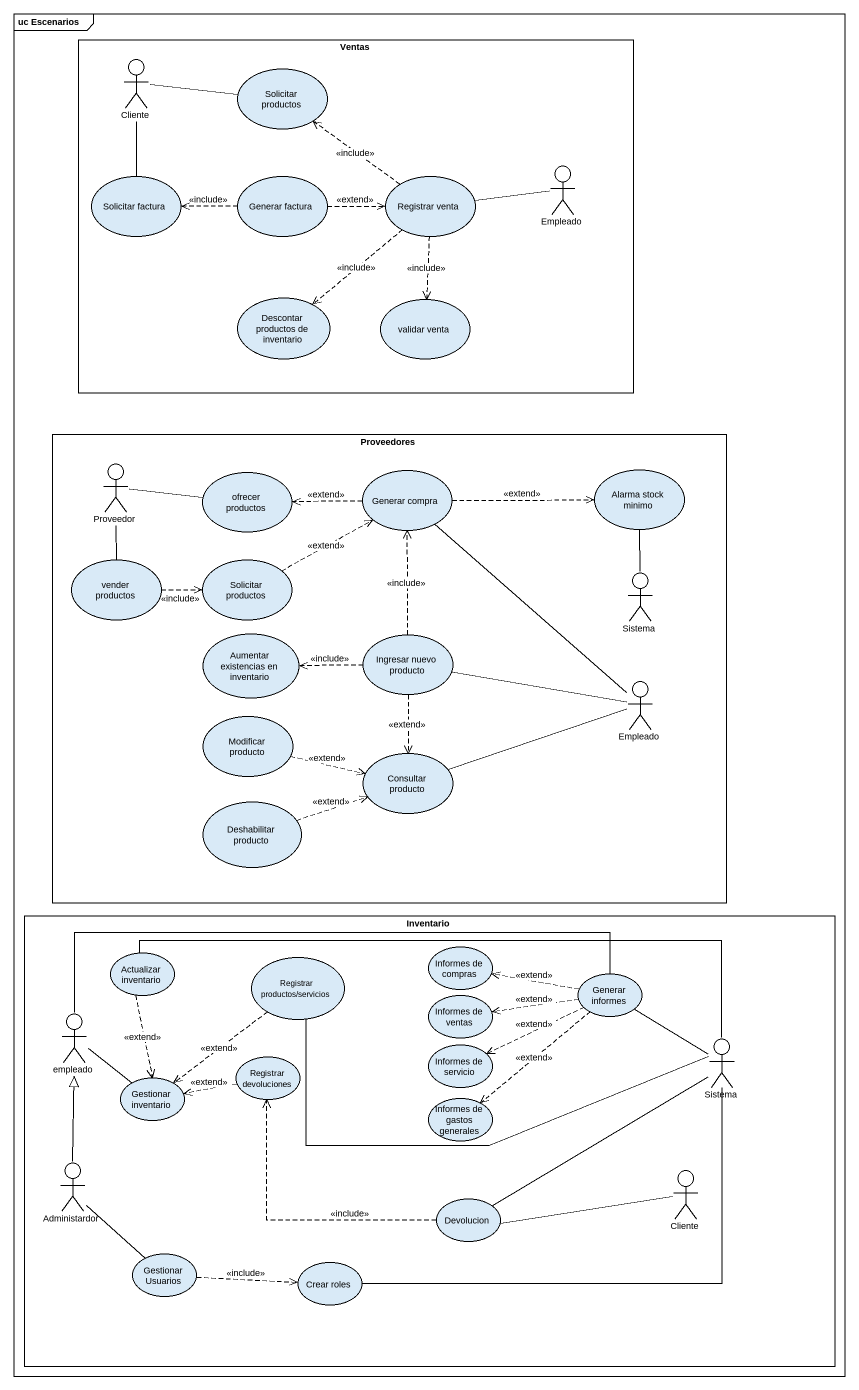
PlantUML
@startuml
mainframe uc Escenarios
rectangle Ventas {
  actor Cliente
  usecase "Solicitar productos" as Solicitar_productos
  usecase "Solicitar factura" as Solicitar_factura
  usecase "Generar factura" as Generar_factura
  usecase "Registrar venta" as Registrar_venta
  actor Empleado
  usecase "Descontar productos de inventario" as Descontar_productos_de
  usecase "validar venta" as validar_venta
}
rectangle Proveedores {
  actor Proveedor
  usecase "ofrecer productos" as ofrecer_productos
  usecase "Generar compra" as Generar_compra
  usecase "Alarma stock minimo" as Alarma_stock_minimo
  usecase "vender productos" as vender_productos
  usecase "Solicitar productos" as Solicitar_productos_2
  actor Sistema
  usecase "Aumentar existencias en inventario" as Aumentar_existencias_en
  usecase "Ingresar nuevo producto" as Ingresar_nuevo_producto
  usecase "Modificar producto" as Modificar_producto
  actor "Empleado" as Empleado_2
  usecase "Consultar producto" as Consultar_producto
  usecase "Deshabilitar producto" as Deshabilitar_producto
}
rectangle Inventario {
  usecase "Informes de compras" as Informes_de_compras
  usecase "Actualizar inventario" as Actualizar_inventario
  usecase "Registrar productos/servicios" as Registrar_productos
  usecase "Generar informes" as Generar_informes
  actor empleado
  usecase "Informes de ventas" as Informes_de_ventas
  usecase "Registrar devoluciones" as Registrar_devoluciones
  usecase "Informes de servicio" as Informes_de_servicio
  actor "Sistema" as Sistema_2
  usecase "Gestionar inventario" as Gestionar_inventario
  usecase "Informes de gastos generales" as Informes_de_gastos_generales
  actor Administardor
  actor "Cliente" as Cliente_2
  usecase Devolucion
  usecase "Gestionar Usuarios" as Gestionar_Usuarios
  usecase "Crear roles" as Crear_roles
}
Cliente -right- Solicitar_productos
Cliente -- Solicitar_factura
Generar_factura .left.> Solicitar_factura : <<include>>
Generar_factura .right.> Registrar_venta : <<extend>>
Registrar_venta .up.> Solicitar_productos : <<include>>
Registrar_venta ..> Descontar_productos_de : <<include>>
Registrar_venta ..> validar_venta : <<include>>
Empleado -left- Registrar_venta
Proveedor -right- ofrecer_productos
Proveedor -- vender_productos
Generar_compra .left.> ofrecer_productos : <<extend>>
Generar_compra .right.> Alarma_stock_minimo : <<extend>>
vender_productos .right.> Solicitar_productos_2 : <<include>>
Solicitar_productos_2 .right.> Generar_compra : <<extend>>
Sistema -up- Alarma_stock_minimo
Ingresar_nuevo_producto .up.> Generar_compra : <<include>>
Ingresar_nuevo_producto .left.> Aumentar_existencias_en : <<include>>
Ingresar_nuevo_producto ..> Consultar_producto : <<extend>>
Modificar_producto .right.> Consultar_producto : <<extend>>
Empleado_2 -up- Generar_compra
Empleado_2 -left- Ingresar_nuevo_producto
Empleado_2 -left- Consultar_producto
Deshabilitar_producto .right.> Consultar_producto : <<extend>>
Actualizar_inventario ..> Gestionar_inventario : <<extend>>
Registrar_productos ..> Gestionar_inventario : <<extend>>
Generar_informes .left.> Informes_de_compras : <<extend>>
Generar_informes .left.> Informes_de_ventas : <<extend>>
Generar_informes .left.> Informes_de_servicio : <<extend>>
Generar_informes ..> Informes_de_gastos_generales : <<extend>>
empleado -right- Generar_informes
empleado -right- Gestionar_inventario
Registrar_devoluciones .left.> Gestionar_inventario : <<extend>>
Sistema_2 -left- Actualizar_inventario
Sistema_2 -left- Registrar_productos
Sistema_2 -up- Generar_informes
Sistema_2 -left- Crear_roles
Administardor -up-|> empleado
Administardor -- Gestionar_Usuarios
Cliente_2 -left- Devolucion
Devolucion .up.> Registrar_devoluciones : <<include>>
Devolucion -right- Sistema_2
Gestionar_Usuarios .right.> Crear_roles : <<include>>
@enduml
